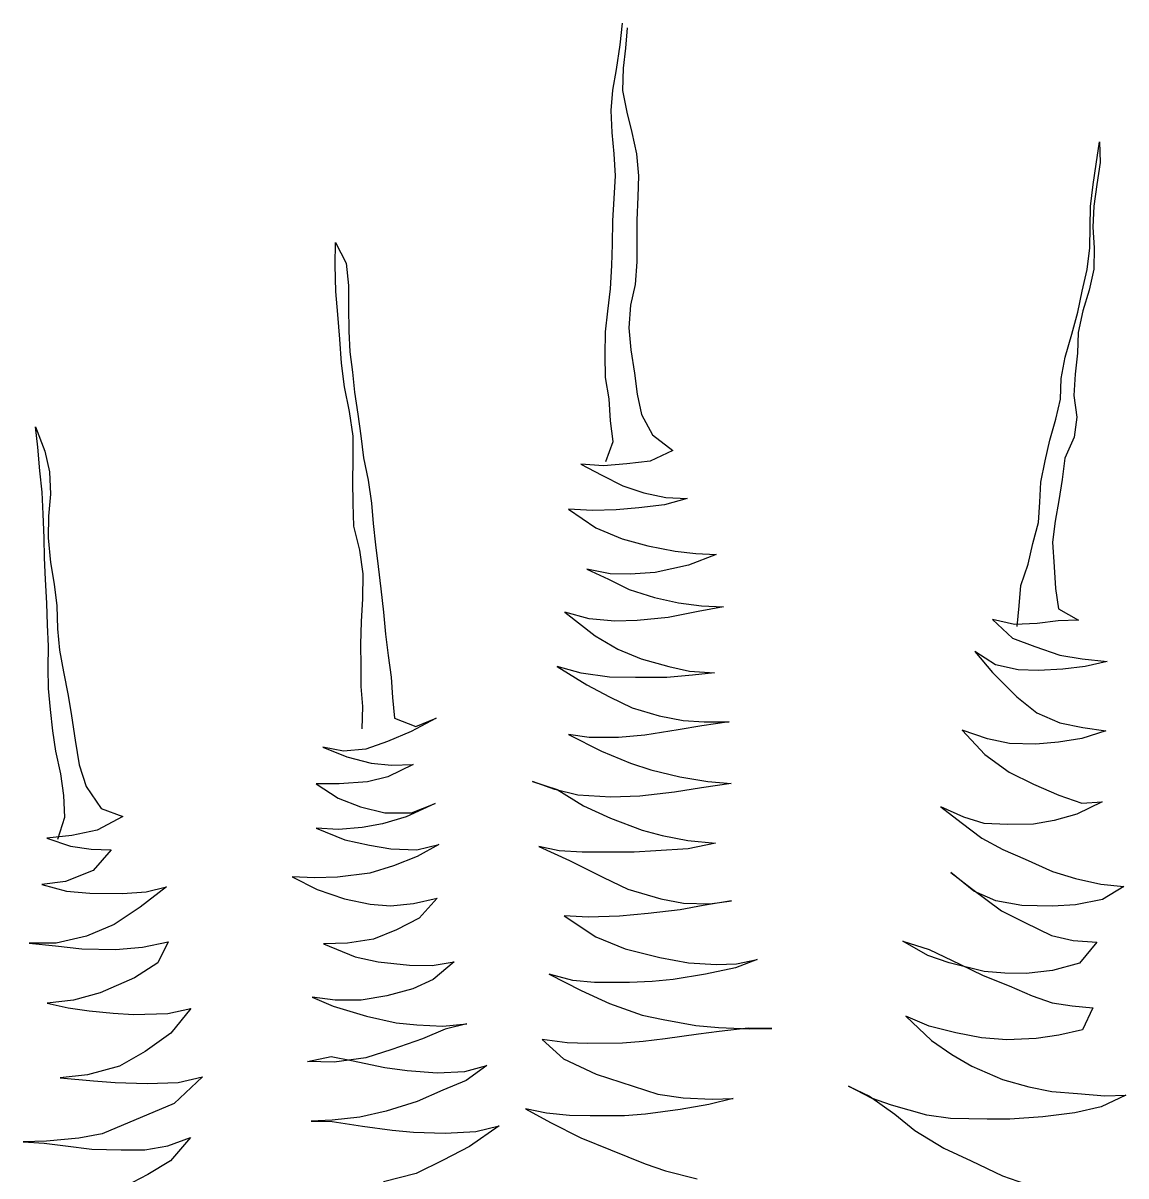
# Model space of a CAD drawing. Header units: metres. Extents: x -58 to 722, y -1100 to 345.
# Drawn here: x 31.6649 to 31.9115, y -17.1567 to -16.8989 of the extents above; entities that cross this region are included whole.
import ezdxf

# ---------------------------------------------------------------- set-up
doc = ezdxf.new("R2010")
doc.units = ezdxf.units.M
doc.header["$MEASUREMENT"] = 0
doc.layers.add('FSR_ARQ_005VEGETACION', color=64, linetype='Continuous')

# ---------------------------------------------------------------- blocks, each defined once
blk = doc.blocks.new('arbustos 01')
at = {"layer": 'FSR_ARQ_005VEGETACION', "color": 103}
for p, q in [((188.56794, -31.46442), (188.56739, -31.45905)), ((188.56621, -31.46026), (188.56664, -31.46528)), ((188.56664, -31.46528), (188.56718, -31.47029)), ((188.56886, -31.47063), (188.56794, -31.46442)), ((188.56718, -31.47029), (188.56738, -31.47579)), ((188.56977, -31.47576), (188.56886, -31.47063)), ((188.56738, -31.47579), (188.56626, -31.48118)), ((188.5702, -31.48077), (188.56977, -31.47576)), ((188.56626, -31.48118), (188.56501, -31.48622)), ((188.56991, -31.48627), (188.5702, -31.48077)), ((188.44885, -31.48852), (188.44868, -31.49366)), ((188.44964, -31.49412), (188.44885, -31.48852)), ((188.56501, -31.48622), (188.56389, -31.4915)), ((188.56939, -31.49154), (188.56991, -31.48627)), ((188.56389, -31.4915), (188.56336, -31.497)), ((188.44868, -31.49366), (188.44947, -31.49915)), ((188.45043, -31.49913), (188.44964, -31.49412)), ((188.5691, -31.49704), (188.56939, -31.49154)), ((188.56336, -31.497), (188.56355, -31.50226)), ((188.56942, -31.50266), (188.5691, -31.49704)), ((188.44947, -31.49915), (188.45026, -31.50451)), ((188.4511, -31.50462), (188.45043, -31.49913)), ((188.56355, -31.50226), (188.56375, -31.50799)), ((188.56973, -31.50815), (188.56942, -31.50266)), ((188.45026, -31.50451), (188.45045, -31.50977)), ((188.45117, -31.50964), (188.4511, -31.50462)), ((188.56375, -31.50799), (188.56382, -31.51325)), ((188.56981, -31.51401), (188.56973, -31.50815)), ((188.45045, -31.50977), (188.45016, -31.51492)), ((188.45124, -31.5149), (188.45117, -31.50964)), ((188.56382, -31.51325), (188.56377, -31.51839)), ((188.57, -31.51927), (188.56981, -31.51401)), ((188.63866, -31.51355), (188.63598, -31.51873)), ((188.63874, -31.51917), (188.63866, -31.51355)), ((188.45016, -31.51492), (188.45023, -31.52017)), ((188.45191, -31.52027), (188.45124, -31.5149)), ((188.56377, -31.51839), (188.56421, -31.52401)), ((188.57032, -31.52512), (188.57, -31.51927)), ((188.63598, -31.51873), (188.63546, -31.52423)), ((188.63859, -31.52575), (188.63874, -31.51917)), ((188.45023, -31.52017), (188.45138, -31.52542)), ((188.45318, -31.52563), (188.45191, -31.52027)), ((188.45138, -31.52542), (188.453, -31.53054)), ((188.4542, -31.53088), (188.45318, -31.52563)), ((188.56421, -31.52401), (188.56535, -31.52913)), ((188.57099, -31.53061), (188.57032, -31.52512)), ((188.63546, -31.52423), (188.63541, -31.52961)), ((188.63807, -31.53149), (188.63859, -31.52575)), ((188.453, -31.53054), (188.45415, -31.5359)), ((188.45571, -31.53636), (188.4542, -31.53088)), ((188.56535, -31.52913), (188.56579, -31.53474)), ((188.57154, -31.53574), (188.57099, -31.53061)), ((188.63541, -31.52961), (188.63537, -31.53559)), ((188.63755, -31.53759), (188.63807, -31.53149)), ((188.45415, -31.5359), (188.45434, -31.54104)), ((188.45735, -31.54207), (188.45571, -31.53636)), ((188.56579, -31.53474), (188.56527, -31.54025)), ((188.57162, -31.5416), (188.57154, -31.53574)), ((188.63537, -31.53559), (188.63508, -31.54074)), ((188.63715, -31.54358), (188.63755, -31.53759)), ((188.45434, -31.54104), (188.45489, -31.54629)), ((188.45837, -31.54732), (188.45735, -31.54207)), ((188.56527, -31.54025), (188.56439, -31.546)), ((188.57157, -31.5471), (188.57162, -31.5416)), ((188.63508, -31.54074), (188.63443, -31.54577)), ((188.63443, -31.54577), (188.6339, -31.55079)), ((188.6364, -31.54944), (188.63715, -31.54358)), ((188.45489, -31.54629), (188.4552, -31.55155)), ((188.45856, -31.55246), (188.45837, -31.54732)), ((188.56439, -31.546), (188.56374, -31.55127)), ((188.57069, -31.55237), (188.57157, -31.5471)), ((188.4552, -31.55155), (188.45444, -31.55694)), ((188.56374, -31.55127), (188.56261, -31.5563)), ((188.6339, -31.55079), (188.63314, -31.55618)), ((188.63517, -31.55556), (188.6364, -31.54944)), ((188.45971, -31.55746), (188.45856, -31.55246)), ((188.57029, -31.55787), (188.57069, -31.55237)), ((188.45444, -31.55694), (188.4551, -31.56195)), ((188.56261, -31.5563), (188.55993, -31.56136)), ((188.63314, -31.55618), (188.63238, -31.56157)), ((188.63429, -31.56167), (188.63517, -31.55556)), ((188.46121, -31.5627), (188.45971, -31.55746)), ((188.56964, -31.56302), (188.57029, -31.55787)), ((188.71316, -31.5594), (188.71085, -31.56541)), ((188.71263, -31.56443), (188.71316, -31.5594)), ((188.4551, -31.56195), (188.45745, -31.56718)), ((188.46236, -31.56783), (188.46121, -31.5627)), ((188.55993, -31.56136), (188.55485, -31.56526)), ((188.57151, -31.568), (188.56964, -31.56302)), ((188.63238, -31.56157), (188.63174, -31.56708)), ((188.63425, -31.56764), (188.63429, -31.56167)), ((188.55485, -31.56526), (188.5605, -31.56793)), ((188.71085, -31.56541), (188.70972, -31.57056)), ((188.71211, -31.57029), (188.71263, -31.56443)), ((188.45745, -31.56718), (188.45812, -31.57243)), ((188.46338, -31.57307), (188.46236, -31.56783)), ((188.5605, -31.56793), (188.56625, -31.56857)), ((188.56625, -31.56857), (188.57211, -31.56909)), ((188.57211, -31.56909), (188.57772, -31.56865)), ((188.57772, -31.56865), (188.5725, -31.57135)), ((188.63174, -31.56708), (188.6305, -31.5726)), ((188.63432, -31.5729), (188.63425, -31.56764)), ((188.5725, -31.57135), (188.56728, -31.57405)), ((188.70972, -31.57056), (188.70944, -31.57607)), ((188.71158, -31.57556), (188.71211, -31.57029)), ((188.45812, -31.57243), (188.4589, -31.57768)), ((188.46369, -31.57809), (188.46338, -31.57307)), ((188.56728, -31.57405), (188.56204, -31.5758)), ((188.6305, -31.5726), (188.62974, -31.57834)), ((188.63428, -31.5784), (188.63432, -31.5729)), ((188.55656, -31.57695), (188.5513, -31.57714)), ((188.5513, -31.57714), (188.55694, -31.57873)), ((188.56204, -31.5758), (188.55656, -31.57695)), ((188.70944, -31.57607), (188.70999, -31.58156)), ((188.7113, -31.58106), (188.71158, -31.57556)), ((188.4589, -31.57768), (188.45981, -31.5828)), ((188.464, -31.58311), (188.46369, -31.57809)), ((188.55694, -31.57873), (188.56329, -31.57949)), ((188.56329, -31.57949), (188.56891, -31.58001)), ((188.56891, -31.58001), (188.57477, -31.58017)), ((188.58075, -31.57985), (188.57399, -31.58448)), ((188.57477, -31.58017), (188.58075, -31.57985)), ((188.62974, -31.57834), (188.62933, -31.58337)), ((188.63412, -31.58402), (188.63428, -31.5784)), ((188.45981, -31.5828), (188.46048, -31.58805)), ((188.46539, -31.58835), (188.464, -31.58311)), ((188.70999, -31.58156), (188.71006, -31.58694)), ((188.71102, -31.58692), (188.7113, -31.58106)), ((188.57399, -31.58448), (188.56746, -31.5872)), ((188.62933, -31.58337), (188.62868, -31.58864)), ((188.63264, -31.59002), (188.63412, -31.58402)), ((188.46048, -31.58805), (188.46008, -31.59416)), ((188.46653, -31.59347), (188.46539, -31.58835)), ((188.56746, -31.5872), (188.56103, -31.58896)), ((188.62868, -31.58864), (188.62804, -31.59403)), ((188.71006, -31.58694), (188.70943, -31.59304)), ((188.71097, -31.59194), (188.71102, -31.58692)), ((188.5491, -31.5908), (188.54408, -31.5911)), ((188.54408, -31.5911), (188.55093, -31.59376)), ((188.55423, -31.59025), (188.5491, -31.5908)), ((188.56103, -31.58896), (188.55423, -31.59025)), ((188.63177, -31.59589), (188.63264, -31.59002)), ((188.46008, -31.59416), (188.4598, -31.59954)), ((188.4684, -31.59882), (188.46653, -31.59347)), ((188.55093, -31.59376), (188.5592, -31.59556)), ((188.62804, -31.59403), (188.6274, -31.59965)), ((188.70943, -31.59304), (188.70855, -31.59843)), ((188.71068, -31.59733), (188.71097, -31.59194)), ((188.5592, -31.59556), (188.56542, -31.59595)), ((188.56542, -31.59595), (188.57044, -31.59588)), ((188.57082, -31.59719), (188.56571, -31.59977)), ((188.57044, -31.59588), (188.57617, -31.59473)), ((188.57617, -31.59473), (188.57082, -31.59719)), ((188.63185, -31.6021), (188.63177, -31.59589)), ((188.7104, -31.60319), (188.71068, -31.59733)), ((188.4598, -31.59954), (188.45903, -31.60457)), ((188.46882, -31.60384), (188.4684, -31.59882)), ((188.56571, -31.59977), (188.55941, -31.60177)), ((188.6274, -31.59965), (188.62676, -31.6054)), ((188.70855, -31.59843), (188.7079, -31.60382)), ((188.55345, -31.60305), (188.54772, -31.60384)), ((188.55941, -31.60177), (188.55345, -31.60305)), ((188.63217, -31.60772), (188.63185, -31.6021)), ((188.71024, -31.60857), (188.7104, -31.60319)), ((188.45903, -31.60457), (188.45405, -31.60739)), ((188.46925, -31.60897), (188.46882, -31.60384)), ((188.54772, -31.60384), (188.54222, -31.60404)), ((188.54222, -31.60404), (188.54858, -31.60527)), ((188.54858, -31.60527), (188.55601, -31.60672)), ((188.58169, -31.60541), (188.57412, -31.61126)), ((188.57562, -31.60705), (188.58169, -31.60541)), ((188.62676, -31.6054), (188.62623, -31.61091)), ((188.7079, -31.60382), (188.70774, -31.60956)), ((188.45405, -31.60739), (188.45907, -31.60756)), ((188.45907, -31.60756), (188.46434, -31.6082)), ((188.46434, -31.6082), (188.46996, -31.60849)), ((188.46996, -31.60849), (188.47544, -31.60722)), ((188.47544, -31.60722), (188.47049, -31.61183)), ((188.55601, -31.60672), (188.56367, -31.60745)), ((188.56367, -31.60745), (188.56929, -31.60762)), ((188.56929, -31.60762), (188.57562, -31.60705)), ((188.63236, -31.61345), (188.63217, -31.60772)), ((188.70995, -31.61383), (188.71024, -31.60857)), ((188.57412, -31.61126), (188.56855, -31.61456)), ((188.62623, -31.61091), (188.62559, -31.61618)), ((188.70774, -31.60956), (188.70722, -31.61483)), ((188.4649, -31.61393), (188.45871, -31.61605)), ((188.47049, -31.61183), (188.4649, -31.61393)), ((188.56855, -31.61456), (188.56272, -31.61703)), ((188.63232, -31.61871), (188.63236, -31.61345)), ((188.71002, -31.61921), (188.70995, -31.61383)), ((188.4531, -31.61696), (188.4469, -31.61765)), ((188.45871, -31.61605), (188.4531, -31.61696)), ((188.47464, -31.61846), (188.47985, -31.61517)), ((188.47985, -31.61517), (188.47538, -31.62037)), ((188.56272, -31.61703), (188.55581, -31.61892)), ((188.62559, -31.61618), (188.62482, -31.62156)), ((188.70722, -31.61483), (188.70621, -31.62022)), ((188.4469, -31.61765), (188.45241, -31.61889)), ((188.45241, -31.61889), (188.45792, -31.61953)), ((188.45792, -31.61953), (188.46402, -31.61992)), ((188.46402, -31.61992), (188.46904, -31.61974)), ((188.46904, -31.61974), (188.47464, -31.61846)), ((188.47538, -31.62037), (188.46937, -31.62643)), ((188.55069, -31.62006), (188.54448, -31.6205)), ((188.55581, -31.61892), (188.55069, -31.62006)), ((188.58355, -31.6189), (188.5762, -31.62342)), ((188.57759, -31.62053), (188.58355, -31.6189)), ((188.63227, -31.62385), (188.63232, -31.61871)), ((188.70621, -31.62022), (188.7051, -31.62609)), ((188.70998, -31.62435), (188.71002, -31.61921)), ((188.54448, -31.6205), (188.54999, -31.62103)), ((188.54999, -31.62103), (188.55633, -31.62166)), ((188.55633, -31.62166), (188.5641, -31.62167)), ((188.5641, -31.62167), (188.57055, -31.62158)), ((188.57055, -31.62158), (188.57759, -31.62053)), ((188.62482, -31.62156), (188.62453, -31.62659)), ((188.5762, -31.62342), (188.57062, -31.62648)), ((188.63186, -31.62888), (188.63227, -31.62385)), ((188.7051, -31.62609), (188.70421, -31.63113)), ((188.70945, -31.62962), (188.70998, -31.62435)), ((188.46937, -31.62643), (188.4644, -31.63044)), ((188.57062, -31.62648), (188.56492, -31.62919)), ((188.62453, -31.62659), (188.62401, -31.63174)), ((188.63205, -31.63438), (188.63186, -31.62888)), ((188.4644, -31.63044), (188.4587, -31.63291)), ((188.55825, -31.6312), (188.55229, -31.63235)), ((188.56492, -31.62919), (188.55825, -31.6312)), ((188.61866, -31.63384), (188.61361, -31.63176)), ((188.61361, -31.63176), (188.61987, -31.63502)), ((188.62401, -31.63174), (188.61866, -31.63384)), ((188.70421, -31.63113), (188.70334, -31.63723)), ((188.70892, -31.63489), (188.70945, -31.62962)), ((188.45298, -31.63406), (188.44725, -31.63485)), ((188.4587, -31.63291), (188.45298, -31.63406)), ((188.54704, -31.63266), (188.54082, -31.63263)), ((188.54082, -31.63263), (188.54765, -31.63361)), ((188.55229, -31.63235), (188.54704, -31.63266)), ((188.54765, -31.63361), (188.55352, -31.63461)), ((188.55352, -31.63461), (188.56178, -31.63593)), ((188.44725, -31.63485), (188.45325, -31.6368)), ((188.45325, -31.6368), (188.459, -31.63768)), ((188.4712, -31.638), (188.47668, -31.63685)), ((188.47668, -31.63685), (188.48299, -31.63473)), ((188.48299, -31.63473), (188.47733, -31.64078)), ((188.56178, -31.63593), (188.56837, -31.63656)), ((188.56837, -31.63656), (188.57566, -31.63658)), ((188.58079, -31.63579), (188.5726, -31.63997)), ((188.57566, -31.63658), (188.58079, -31.63579)), ((188.61987, -31.63502), (188.62576, -31.63757)), ((188.62576, -31.63757), (188.63116, -31.63941)), ((188.70334, -31.63723), (188.70234, -31.64334)), ((188.70815, -31.63992), (188.70892, -31.63489)), ((188.459, -31.63768), (188.46463, -31.6382)), ((188.46463, -31.6382), (188.4712, -31.638)), ((188.5726, -31.63997), (188.56534, -31.64293)), ((188.63116, -31.63941), (188.63667, -31.63993)), ((188.6418, -31.63891), (188.63585, -31.64138)), ((188.63667, -31.63993), (188.6418, -31.63891)), ((188.70692, -31.64555), (188.70815, -31.63992)), ((188.47733, -31.64078), (188.4713, -31.64517)), ((188.56534, -31.64293), (188.56035, -31.64456)), ((188.62476, -31.64344), (188.61938, -31.64328)), ((188.61938, -31.64328), (188.62564, -31.6463)), ((188.62978, -31.6429), (188.62476, -31.64344)), ((188.63585, -31.64138), (188.62978, -31.6429)), ((188.4713, -31.64517), (188.46524, -31.64812)), ((188.56035, -31.64456), (188.55308, -31.64633)), ((188.70234, -31.64334), (188.70062, -31.64875)), ((188.70615, -31.65094), (188.70692, -31.64555)), ((188.46524, -31.64812), (188.45894, -31.65083)), ((188.54616, -31.6475), (188.54031, -31.64794)), ((188.54031, -31.64794), (188.54774, -31.64903)), ((188.55308, -31.64633), (188.54616, -31.6475)), ((188.54774, -31.64903), (188.55444, -31.65013)), ((188.58967, -31.6475), (188.5836, -31.6495)), ((188.5842, -31.64949), (188.58967, -31.6475)), ((188.62564, -31.6463), (188.63068, -31.64755)), ((188.63068, -31.64755), (188.63774, -31.64805)), ((188.63774, -31.64805), (188.64347, -31.64809)), ((188.64347, -31.64809), (188.63802, -31.65163)), ((188.70062, -31.64875), (188.69687, -31.65418)), ((188.45894, -31.65083), (188.45323, -31.65282)), ((188.55444, -31.65013), (188.56306, -31.65109)), ((188.56306, -31.65109), (188.57024, -31.65135)), ((188.57024, -31.65135), (188.57848, -31.65088)), ((188.5836, -31.6495), (188.57708, -31.65353)), ((188.57848, -31.65088), (188.5842, -31.64949)), ((188.63802, -31.65163), (188.63243, -31.65374)), ((188.70587, -31.65633), (188.70615, -31.65094)), ((188.45323, -31.65282), (188.44821, -31.65253)), ((188.44821, -31.65253), (188.45446, -31.65556)), ((188.48257, -31.65637), (188.48827, -31.65378)), ((188.48827, -31.65378), (188.48318, -31.65768)), ((188.57708, -31.65353), (188.57031, -31.65661)), ((188.61978, -31.65522), (188.61389, -31.65291)), ((188.61389, -31.65291), (188.62111, -31.65628)), ((188.63243, -31.65374), (188.62636, -31.65525)), ((188.69687, -31.65418), (188.69152, -31.65616)), ((188.45446, -31.65556), (188.4601, -31.65715)), ((188.4601, -31.65715), (188.46526, -31.65804)), ((188.47745, -31.65787), (188.48257, -31.65637)), ((188.57031, -31.65661), (188.56246, -31.65959)), ((188.62636, -31.65525), (188.61978, -31.65522)), ((188.62111, -31.65628), (188.62699, -31.658)), ((188.69152, -31.65616), (188.6979, -31.65954)), ((188.70768, -31.66177), (188.70587, -31.65633)), ((188.46526, -31.65804), (188.47171, -31.65819)), ((188.47171, -31.65819), (188.47745, -31.65787)), ((188.48318, -31.65768), (188.47809, -31.66157)), ((188.56246, -31.65959), (188.55746, -31.66085)), ((188.62699, -31.658), (188.63203, -31.65888)), ((188.63203, -31.65888), (188.63789, -31.6594)), ((188.6435, -31.65909), (188.63637, -31.66193)), ((188.63789, -31.6594), (188.6435, -31.65909)), ((188.6979, -31.65954), (188.70414, -31.66089)), ((188.47809, -31.66157), (188.47287, -31.66439)), ((188.55114, -31.66213), (188.54422, -31.66282)), ((188.54422, -31.66282), (188.55105, -31.66417)), ((188.55746, -31.66085), (188.55114, -31.66213)), ((188.61847, -31.66445), (188.61296, -31.66309)), ((188.61296, -31.66309), (188.61838, -31.66612)), ((188.63017, -31.66333), (188.62493, -31.66424)), ((188.63637, -31.66193), (188.63017, -31.66333)), ((188.70414, -31.66089), (188.71036, -31.66153)), ((188.71036, -31.66153), (188.70453, -31.66352)), ((188.47287, -31.66439), (188.46729, -31.66674)), ((188.55105, -31.66417), (188.55906, -31.66466)), ((188.55906, -31.66466), (188.56445, -31.66506)), ((188.56445, -31.66506), (188.57234, -31.66507)), ((188.57234, -31.66507), (188.57736, -31.665)), ((188.57736, -31.665), (188.58309, -31.66469)), ((188.5881, -31.66366), (188.5805, -31.66711)), ((188.58309, -31.66469), (188.5881, -31.66366)), ((188.61838, -31.66612), (188.62427, -31.66843)), ((188.62493, -31.66424), (188.61847, -31.66445)), ((188.6994, -31.6643), (188.69438, -31.66449)), ((188.69438, -31.66449), (188.69887, -31.66957)), ((188.70453, -31.66352), (188.6994, -31.6643)), ((188.46729, -31.66674), (188.46051, -31.66982)), ((188.5805, -31.66711), (188.57207, -31.67129)), ((188.62427, -31.66843), (188.63015, -31.67026)), ((188.4548, -31.67157), (188.44848, -31.67297)), ((188.46051, -31.66982), (188.4548, -31.67157)), ((188.48007, -31.67469), (188.48574, -31.67007)), ((188.48574, -31.67007), (188.48066, -31.67409)), ((188.57207, -31.67129), (188.56601, -31.67424)), ((188.63015, -31.67026), (188.63817, -31.67123)), ((188.63817, -31.67123), (188.64391, -31.67139)), ((188.64941, -31.6712), (188.64323, -31.67427)), ((188.64391, -31.67139), (188.64941, -31.6712)), ((188.69887, -31.66957), (188.70573, -31.67235)), ((188.44848, -31.67297), (188.44275, -31.67353)), ((188.44275, -31.67353), (188.44806, -31.6768)), ((188.48066, -31.67409), (188.4732, -31.67957)), ((188.4746, -31.67716), (188.48007, -31.67469)), ((188.56601, -31.67424), (188.55779, -31.67663)), ((188.64323, -31.67427), (188.63645, -31.67663)), ((188.68568, -31.67489), (188.68064, -31.67364)), ((188.68064, -31.67364), (188.68716, -31.6787)), ((188.70552, -31.67474), (188.69967, -31.67518)), ((188.71159, -31.6731), (188.70552, -31.67474)), ((188.70573, -31.67235), (188.71159, -31.6731)), ((188.44806, -31.6768), (188.45477, -31.67815)), ((188.46816, -31.67832), (188.4746, -31.67716)), ((188.54562, -31.67787), (188.54023, -31.6771)), ((188.54023, -31.6771), (188.5473, -31.67832)), ((188.55219, -31.67766), (188.54562, -31.67787)), ((188.55779, -31.67663), (188.55219, -31.67766)), ((188.61925, -31.67782), (188.61338, -31.67647)), ((188.61338, -31.67647), (188.61787, -31.68143)), ((188.63645, -31.67663), (188.63001, -31.67792)), ((188.69154, -31.67529), (188.68568, -31.67489)), ((188.69967, -31.67518), (188.69154, -31.67529)), ((188.45477, -31.67815), (188.46051, -31.67843)), ((188.46051, -31.67843), (188.46816, -31.67832)), ((188.4732, -31.67957), (188.46738, -31.68252)), ((188.5473, -31.67832), (188.55305, -31.67932)), ((188.55305, -31.67932), (188.56095, -31.68029)), ((188.56095, -31.68029), (188.56813, -31.68091)), ((188.625, -31.67834), (188.61925, -31.67782)), ((188.63001, -31.67792), (188.625, -31.67834)), ((188.68716, -31.6787), (188.69368, -31.68303)), ((188.46738, -31.68252), (188.46073, -31.68571)), ((188.56813, -31.68091), (188.57591, -31.68116)), ((188.58188, -31.68084), (188.57394, -31.68609)), ((188.57591, -31.68116), (188.58188, -31.68084)), ((188.61787, -31.68143), (188.62353, -31.68434)), ((188.69368, -31.68303), (188.70053, -31.68593)), ((188.46073, -31.68571), (188.45537, -31.68698)), ((188.57394, -31.68609), (188.56669, -31.68906)), ((188.62353, -31.68434), (188.62918, -31.68666)), ((188.70053, -31.68593), (188.70808, -31.68762)), ((188.45537, -31.68698), (188.44952, -31.68742)), ((188.44952, -31.68742), (188.45377, -31.69262)), ((188.49769, -31.68713), (188.49114, -31.68925)), ((188.49152, -31.69068), (188.49769, -31.68713)), ((188.56669, -31.68906), (188.55811, -31.69121)), ((188.62918, -31.68666), (188.63564, -31.68764)), ((188.64162, -31.6878), (188.63378, -31.69102)), ((188.63564, -31.68764), (188.64162, -31.6878)), ((188.68658, -31.68863), (188.68023, -31.68728)), ((188.68023, -31.68728), (188.68281, -31.6925)), ((188.69328, -31.68925), (188.68658, -31.68863)), ((188.70165, -31.68902), (188.69328, -31.68925)), ((188.70821, -31.68833), (188.70165, -31.68902)), ((188.70808, -31.68762), (188.71478, -31.68764)), ((188.71478, -31.68764), (188.70821, -31.68833)), ((188.49114, -31.68925), (188.48354, -31.69282)), ((188.48617, -31.69254), (188.49152, -31.69068)), ((188.53901, -31.69278), (188.53385, -31.69166)), ((188.53385, -31.69166), (188.53926, -31.69373)), ((188.55811, -31.69121), (188.55096, -31.6925)), ((188.63378, -31.69102), (188.62806, -31.69229)), ((188.45377, -31.69262), (188.46049, -31.69444)), ((188.46049, -31.69444), (188.46707, -31.69519)), ((188.47233, -31.69512), (188.47747, -31.69469)), ((188.47747, -31.69469), (188.48617, -31.69254)), ((188.48354, -31.69282), (188.47772, -31.69565)), ((188.54403, -31.69295), (188.53901, -31.69278)), ((188.53926, -31.69373), (188.54669, -31.69531)), ((188.55096, -31.6925), (188.54403, -31.69295)), ((188.61468, -31.69319), (188.60917, -31.69231)), ((188.60917, -31.69231), (188.61437, -31.69666)), ((188.6203, -31.69311), (188.61468, -31.69319)), ((188.62806, -31.69229), (188.6203, -31.69311)), ((188.68281, -31.6925), (188.6886, -31.69625)), ((188.46707, -31.69519), (188.47233, -31.69512)), ((188.47772, -31.69565), (188.4713, -31.69824)), ((188.54669, -31.69531), (188.55472, -31.69663)), ((188.55472, -31.69663), (188.55998, -31.69716)), ((188.55998, -31.69716), (188.56561, -31.69744)), ((188.56561, -31.69744), (188.57433, -31.69744)), ((188.57433, -31.69744), (188.5797, -31.69689)), ((188.58554, -31.69538), (188.57759, -31.69943)), ((188.5797, -31.69689), (188.58554, -31.69538)), ((188.61437, -31.69666), (188.61942, -31.69898)), ((188.6886, -31.69625), (188.69713, -31.69996)), ((188.4713, -31.69824), (188.4656, -31.70071)), ((188.57759, -31.69943), (188.57058, -31.70263)), ((188.61942, -31.69898), (188.6259, -31.70069)), ((188.69713, -31.69996), (188.70373, -31.70178)), ((188.45559, -31.70324), (188.45045, -31.70367)), ((188.4606, -31.70245), (188.45559, -31.70324)), ((188.4656, -31.70071), (188.4606, -31.70245)), ((188.57058, -31.70263), (188.56249, -31.70549)), ((188.6259, -31.70069), (188.63225, -31.7018)), ((188.6392, -31.70325), (188.63099, -31.70576)), ((188.63225, -31.7018), (188.63871, -31.70183)), ((188.63871, -31.70183), (188.64443, -31.70103)), ((188.64443, -31.70103), (188.6392, -31.70325)), ((188.70373, -31.70178), (188.71032, -31.70253)), ((188.71032, -31.70253), (188.70508, -31.70368)), ((188.45045, -31.70367), (188.45304, -31.70913)), ((188.49698, -31.70578), (188.49061, -31.71185)), ((188.49116, -31.70825), (188.49698, -31.70578)), ((188.56249, -31.70549), (188.55724, -31.70664)), ((188.63099, -31.70576), (188.6236, -31.70741)), ((188.68035, -31.70509), (188.67459, -31.70385)), ((188.67459, -31.70385), (188.67958, -31.71)), ((188.68884, -31.70533), (188.68035, -31.70509)), ((188.69386, -31.70502), (188.68884, -31.70533)), ((188.69983, -31.70446), (188.69386, -31.70502)), ((188.70508, -31.70368), (188.69983, -31.70446)), ((188.45304, -31.70913), (188.45891, -31.71048)), ((188.48449, -31.7099), (188.49116, -31.70825)), ((188.53026, -31.7088), (188.53611, -31.70872)), ((188.53588, -31.70896), (188.53026, -31.7088)), ((188.54352, -31.70862), (188.53588, -31.70896)), ((188.53611, -31.70872), (188.5433, -31.70958)), ((188.54913, -31.70806), (188.54352, -31.70862)), ((188.55724, -31.70664), (188.54913, -31.70806)), ((188.61202, -31.70829), (188.60603, -31.70765)), ((188.60603, -31.70765), (188.61143, -31.70901)), ((188.61143, -31.70901), (188.61708, -31.71144)), ((188.61847, -31.70796), (188.61202, -31.70829)), ((188.6236, -31.70741), (188.61847, -31.70796)), ((188.45891, -31.71048), (188.46455, -31.71136)), ((188.46455, -31.71136), (188.47184, -31.71162)), ((188.47184, -31.71162), (188.47817, -31.71118)), ((188.47817, -31.71118), (188.48449, -31.7099)), ((188.49061, -31.71185), (188.48552, -31.71526)), ((188.5433, -31.70958), (188.54845, -31.71022)), ((188.54845, -31.71022), (188.55671, -31.71143)), ((188.55671, -31.71143), (188.56222, -31.71207)), ((188.58111, -31.71241), (188.58732, -31.71161)), ((188.58732, -31.71161), (188.582, -31.71634)), ((188.61708, -31.71144), (188.62465, -31.71409)), ((188.67958, -31.71), (188.68598, -31.71457)), ((188.56222, -31.71207), (188.56736, -31.71248)), ((188.56736, -31.71248), (188.57597, -31.7126)), ((188.57597, -31.7126), (188.58111, -31.71241)), ((188.62465, -31.71409), (188.63113, -31.71616)), ((188.68598, -31.71457), (188.69236, -31.71819)), ((188.48552, -31.71526), (188.48054, -31.7182)), ((188.582, -31.71634), (188.57392, -31.72016)), ((188.63472, -31.71682), (188.62638, -31.71849)), ((188.63113, -31.71616), (188.63903, -31.71724)), ((188.63973, -31.7158), (188.63472, -31.71682)), ((188.63903, -31.71724), (188.64561, -31.71703)), ((188.64561, -31.71703), (188.63973, -31.7158)), ((188.48054, -31.7182), (188.47293, -31.72153)), ((188.57392, -31.72016), (188.55857, -31.72515)), ((188.60655, -31.71948), (188.60103, -31.718)), ((188.60103, -31.718), (188.60622, -31.72175)), ((188.61337, -31.71986), (188.60655, -31.71948)), ((188.62089, -31.71928), (188.61337, -31.71986)), ((188.62638, -31.71849), (188.62089, -31.71928)), ((188.69236, -31.71819), (188.70028, -31.72036)), ((188.70028, -31.72036), (188.7071, -31.7211)), ((188.46638, -31.72329), (188.46066, -31.72445)), ((188.47293, -31.72153), (188.46638, -31.72329)), ((188.50551, -31.72611), (188.51121, -31.72316)), ((188.51121, -31.72316), (188.50598, -31.72562)), ((188.60622, -31.72175), (188.61199, -31.72419)), ((188.67771, -31.72222), (188.67172, -31.72086)), ((188.67172, -31.72086), (188.67874, -31.72746)), ((188.68549, -31.72247), (188.67771, -31.72222)), ((188.69337, -31.72224), (188.68549, -31.72247)), ((188.69875, -31.72181), (188.69337, -31.72224)), ((188.7071, -31.7211), (188.69875, -31.72181)), ((188.44752, -31.72558), (188.44226, -31.72541)), ((188.44226, -31.72541), (188.4484, -31.72832)), ((188.45433, -31.72501), (188.44752, -31.72558)), ((188.46066, -31.72445), (188.45433, -31.72501)), ((188.50598, -31.72562), (188.49971, -31.73013)), ((188.50051, -31.72785), (188.50551, -31.72611)), ((188.54508, -31.72641), (188.53982, -31.72624)), ((188.53982, -31.72624), (188.54593, -31.72771)), ((188.55225, -31.72607), (188.54508, -31.72641)), ((188.55857, -31.72515), (188.55225, -31.72607)), ((188.61199, -31.72419), (188.61837, -31.72697)), ((188.4484, -31.72832), (188.45499, -31.72978)), ((188.4917, -31.73036), (188.50051, -31.72785)), ((188.54593, -31.72771), (188.553, -31.72893)), ((188.553, -31.72893), (188.56163, -31.73013)), ((188.59149, -31.72877), (188.58521, -31.7322)), ((188.58625, -31.72991), (188.59149, -31.72877)), ((188.61837, -31.72697), (188.62605, -31.72937)), ((188.67874, -31.72746), (188.69665, -31.73499)), ((188.45499, -31.72978), (188.4629, -31.73075)), ((188.4629, -31.73075), (188.47115, -31.73136)), ((188.47115, -31.73136), (188.47677, -31.7314)), ((188.47677, -31.7314), (188.48585, -31.73116)), ((188.48585, -31.73116), (188.4917, -31.73036)), ((188.49971, -31.73013), (188.49474, -31.73414)), ((188.56163, -31.73013), (188.56689, -31.73054)), ((188.56689, -31.73054), (188.57538, -31.73054)), ((188.57538, -31.73054), (188.58052, -31.73047)), ((188.58052, -31.73047), (188.58625, -31.72991)), ((188.62605, -31.72937), (188.63264, -31.73084)), ((188.63947, -31.73194), (188.63196, -31.73312)), ((188.63264, -31.73084), (188.63947, -31.73158)), ((188.63947, -31.73158), (188.64473, -31.73187)), ((188.64473, -31.73187), (188.63947, -31.73194)), ((188.49474, -31.73414), (188.48751, -31.73855)), ((188.58521, -31.7322), (188.57773, -31.73601)), ((188.60376, -31.73446), (188.59801, -31.73298)), ((188.59801, -31.73298), (188.60537, -31.73814)), ((188.61142, -31.73483), (188.60376, -31.73446)), ((188.61931, -31.73461), (188.61142, -31.73483)), ((188.62456, -31.73406), (188.61931, -31.73461)), ((188.63196, -31.73312), (188.62456, -31.73406)), ((188.57773, -31.73601), (188.57035, -31.73898)), ((188.68032, -31.73796), (188.67467, -31.73589)), ((188.67467, -31.73589), (188.67965, -31.74168)), ((188.69665, -31.73499), (188.70241, -31.73611)), ((188.70241, -31.73611), (188.71043, -31.73683)), ((188.71103, -31.7373), (188.70578, -31.73797)), ((188.71043, -31.73683), (188.71629, -31.73699)), ((188.71629, -31.73699), (188.71103, -31.7373)), ((188.48751, -31.73855), (188.48074, -31.74175)), ((188.57035, -31.73898), (188.56168, -31.74244)), ((188.60537, -31.73814), (188.61187, -31.74152)), ((188.68607, -31.73896), (188.68032, -31.73796)), ((188.69193, -31.739), (188.68607, -31.73896)), ((188.69922, -31.73878), (188.69193, -31.739)), ((188.70578, -31.73797), (188.69922, -31.73878)), ((188.48074, -31.74175), (188.4729, -31.74544)), ((188.56168, -31.74244), (188.55668, -31.74418)), ((188.61187, -31.74152), (188.61861, -31.7449)), ((188.67965, -31.74168), (188.68532, -31.74507)), ((188.4729, -31.74544), (188.46528, -31.74805)), ((188.55668, -31.74418), (188.54882, -31.7462)), ((188.61861, -31.7449), (188.62677, -31.74694)), ((188.68532, -31.74507), (188.69097, -31.7481))]:
    blk.add_line(p, q, dxfattribs=at)

msp = doc.modelspace()

# ---------------------------------------------------------------- block references
at = {"layer": 'FSR_ARQ_005VEGETACION', "xscale": -0.9, "yscale": 0.9, "zscale": 0.9}
msp.add_blockref('arbustos 01', (201.50958, 11.4142), dxfattribs=at)

doc.saveas('drawing.dxf')
